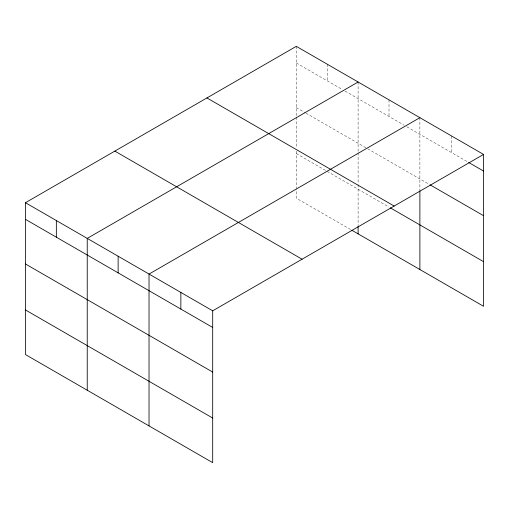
<?xml version="1.0" encoding="UTF-8"?>
<svg xmlns="http://www.w3.org/2000/svg" width="509" height="509" viewBox="0 0 509 509"><rect width="100%" height="100%" fill="white"/><g stroke="black" fill="none" stroke-linecap="round" stroke-linejoin="round"><path stroke-width="0.38" stroke-dasharray="2.54 1.91" d="M296.308 62.97L342.309 89.527M345.057 91.111L404.095 125.201M406.844 126.786L467.975 162.078M296.308 107.59L305.235 112.743M305.922 113.138L367.027 148.418M367.714 148.813L429.373 184.411M296.308 153.565L388.997 207.074M350.548 229.495L296.308 198.186L296.308 188.788M451.718 136.062L451.718 152.694M419.887 117.681L419.887 190.035M388.997 99.847L388.997 116.478M358.101 82.013L358.101 151.981M358.101 152.776L358.101 183.685M358.101 184.481L358.101 225.245M327.204 64.172L327.204 80.804M296.308 46.338L296.308 116.306M296.308 117.102L296.308 148.011M296.308 151.186L296.308 188.006"/><path stroke-width="0.76" d="M25.45 202.716L212.692 310.814L212.692 462.662L25.45 354.563L25.45 202.716L296.308 46.338L483.55 154.437L483.55 306.284L351.923 230.291M358.101 82.013L87.236 238.39L87.236 390.238M419.887 117.681L149.029 274.065L149.029 425.912M212.692 310.814L483.55 154.437M468.649 162.466L483.55 171.069M430.048 184.805L483.55 215.689M206.928 97.944L394.163 206.043M390.365 207.863L483.55 261.664M114.837 151.109L302.072 259.215M25.45 219.347L212.692 327.452M25.45 263.967L212.692 372.073M25.45 309.943L212.692 418.042M419.887 190.824L419.887 269.528M358.101 226.028L358.101 233.854M180.86 292.44L180.86 309.071M118.133 256.224L118.133 272.862M56.346 220.556L56.346 237.188"/></g></svg>
